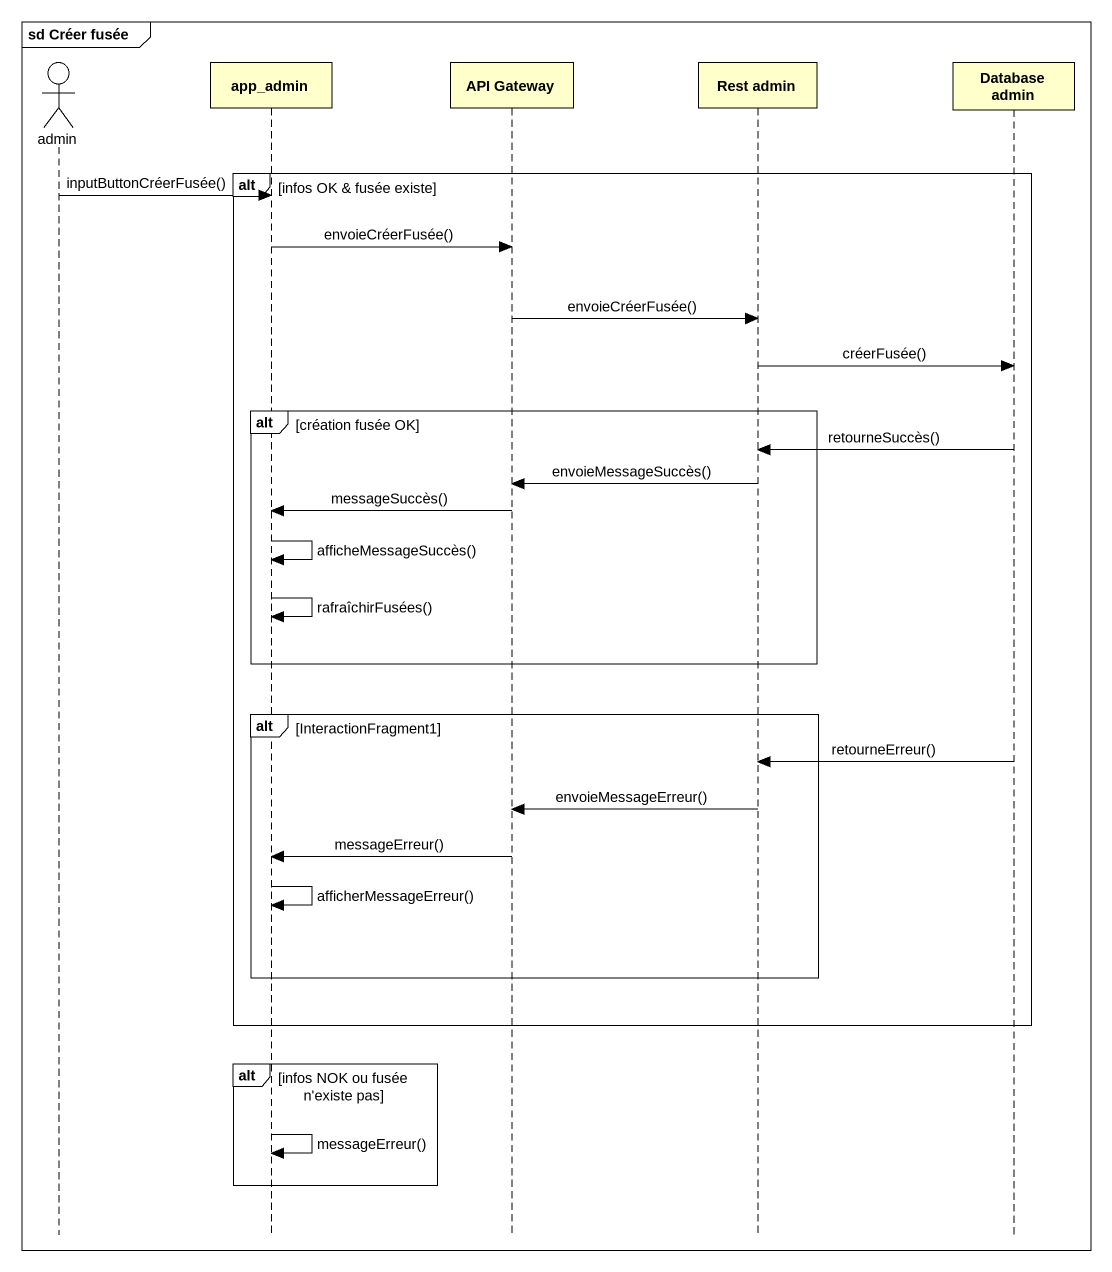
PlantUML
@startuml
mainframe sd Créer fusée
hide footbox
actor admin
participant app_admin
participant "API Gateway" as API_Gateway
participant "Rest admin" as Rest_admin
participant "Database admin" as Database_admin

alt infos OK & fusée existe
  admin -> app_admin : inputButtonCréerFusée()
  app_admin -> API_Gateway : envoieCréerFusée()
  API_Gateway -> Rest_admin : envoieCréerFusée()
  Rest_admin -> Database_admin : créerFusée()
  alt création fusée OK
    Database_admin -> Rest_admin : retourneSuccès()
    Rest_admin -> API_Gateway : envoieMessageSuccès()
    API_Gateway -> app_admin : messageSuccès()
    app_admin -> app_admin : afficheMessageSuccès()
    app_admin -> app_admin : rafraîchirFusées()
  end
  alt InteractionFragment1
    Database_admin -> Rest_admin : retourneErreur()
    Rest_admin -> API_Gateway : envoieMessageErreur()
    API_Gateway -> app_admin : messageErreur()
    app_admin -> app_admin : afficherMessageErreur()
  end
end
alt infos NOK ou fusée n'existe pas
  app_admin -> app_admin : messageErreur()
end
@enduml
